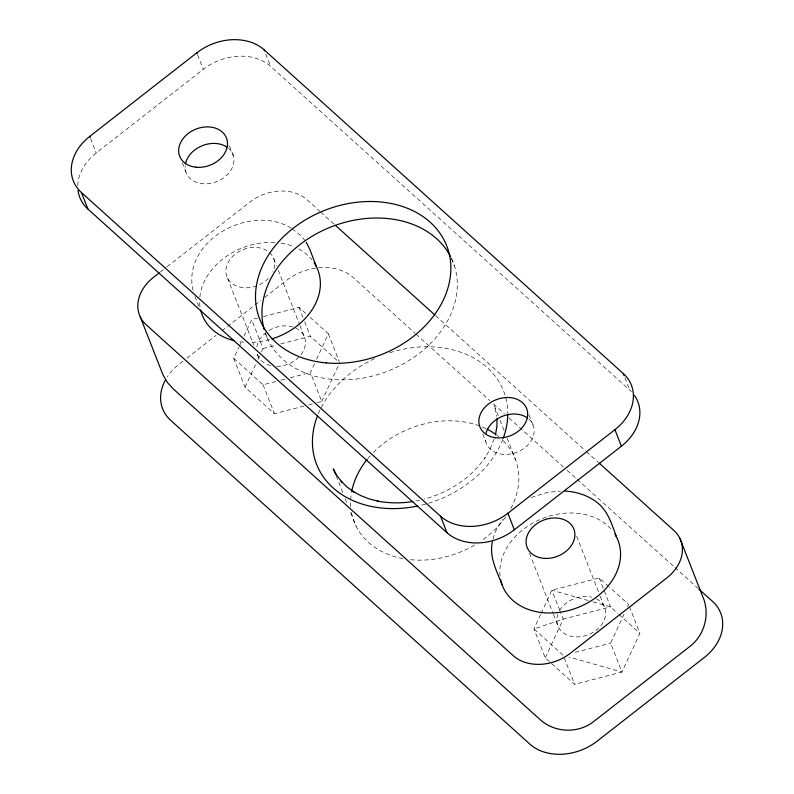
<?xml version="1.0" encoding="UTF-8"?>
<svg xmlns="http://www.w3.org/2000/svg" width="794" height="794" viewBox="0 0 794 794"><rect width="100%" height="100%" fill="white"/><g stroke="black" fill="none" stroke-linecap="round" stroke-linejoin="round"><path stroke-width="0.6" stroke-dasharray="3.97 2.98" d="M493.114 539.116C494.702 531.861 498.453 525.35 502.731 519.355M494.196 438.943L489.511 450.317L484.707 458.297L485.213 457.533C470.792 478.167 448.451 492.707 424.224 499.069M304.003 406.062L274.426 413.714L245.058 387.244L233.724 358.332L238.855 347.266M239.371 346.164L241.932 340.626M243.986 336.199L251.688 319.605L257.603 318.076M245.058 387.244L255.827 364.009M257.881 359.583L260.958 352.943M261.474 351.841L263.012 348.516L251.688 319.605M317.014 402.687L321.749 401.466L310.424 372.555L314.523 363.702M316.578 359.275L328.379 333.837L309.104 316.459M321.749 401.466L339.703 362.739M540.595 614.546L533.925 628.927L545.25 657.839L550.758 662.801M541.111 613.434L551.88 590.21L599.202 577.963L608.383 586.23M545.25 657.839L563.214 619.121L560.157 611.33M551.681 663.625L574.618 684.309L621.95 672.061L610.616 643.15L623.955 614.387M627.548 606.646L628.57 604.433L609.296 587.054M629.444 606.656L639.904 633.344L621.95 672.061L569.159 657.065M77.762 185.667A49.317 38.052 -21.4 0 1 96.243 152.914L203.294 69.326A49.317 38.052 -21.4 0 1 270.615 66.368L629.751 390.092A49.317 38.052 -21.4 0 1 631.448 391.74M160.289 272.054L166.125 267.499M167.097 266.734L249.792 202.172A41.844 32.286 -21.4 0 1 306.921 199.651L319.793 211.264M182.967 361.23L179.067 364.267A49.317 38.052 -21.4 0 0 167.286 376.892M186.858 358.193L216.057 335.396M221.893 330.83L254.011 305.759M254.983 305.005L260.819 300.44M264.72 297.403L286.128 280.689A49.317 38.052 -21.4 0 1 353.449 277.721L415.143 333.331M531.255 497.501L547.413 492.369L560.604 491.109M263.519 316.548L299.01 307.357L308.191 315.635M263.012 348.516L276.024 345.152M280.758 343.931L310.335 336.269L338.79 361.915M233.724 358.332L263.092 384.802L276.113 381.438M280.838 380.207L285.572 378.986M290.306 377.755L310.424 372.555M308.737 404.831L312.28 403.918M575.124 652.34L610.616 643.15M419.698 500.2L414.011 501.292M588.245 600.542L551.88 590.21L559.72 610.219M592.939 601.872L610.536 606.874L617.881 613.484M291.239 228.176C249.812 202.778 179.543 241.852 193.627 292.668M292.172 228.761L301.402 236.076L304.807 240.403M320.716 212.087L334.502 224.523M435.658 315.704L585.545 450.813M586.468 451.637L598.418 462.416M416.066 334.165L489.729 400.573M493.411 403.888L504.468 413.853M509.073 418.001L563.403 466.971M567.085 470.296L576.295 478.593M577.218 479.427L673.908 566.579M674.821 567.412L697.847 588.165M618.794 614.318L639.904 633.344M336.199 475.834L342.988 493.054M345.251 498.801L347.067 503.396M350.69 512.577L356.129 526.353M498.255 415.639L494.265 405.456L496.637 416.294M500.031 420.165L504.021 430.348M507.128 438.278L515.554 459.776M194.917 296.38L198.887 306.524M624.898 377.696L629.751 390.092M599.202 577.963L610.536 606.874L563.214 619.121L533.925 628.927L563.293 655.397L574.618 684.309M576.682 536.218L599.748 595.073M600.195 596.225L604.72 607.767M528.933 414.686L533.687 426.805M451.419 258.209L454.446 265.921M482.792 433.961L485.819 441.672M529.489 553.239L553.011 613.246M553.458 614.407L558.43 627.101M265.762 53.972L270.615 66.368M328.379 333.837L339.266 361.627M299.01 307.357L302.931 317.372M304.678 321.818L310.335 336.269M197.627 54.875L203.294 69.326M229.476 145.838L233.367 155.753M273.771 258.695L276.481 265.623M278.297 270.238L299.546 324.478M300.003 325.629L304.519 337.172M265.543 333.669L267.697 339.177M182.292 162.71L185.746 171.524M227.481 278.029L253.713 344.963M257.335 354.193L258.239 356.496M263.092 384.802L274.426 413.714M90.576 138.454L96.243 152.914M256.889 346.72A25.11 19.374 -21.4 0 1 284.917 325.858A25.11 19.374 -21.4 0 1 305.104 346.015A25.11 19.374 -21.4 0 1 276.511 366.312M270.605 365.597A25.11 19.374 -21.4 0 1 257.097 353.419M268.412 278.337A25.11 19.374 -21.4 0 1 228.037 279.031A25.11 19.374 -21.4 0 1 250.001 247.738A25.11 19.374 -21.4 0 1 272.799 272.084M596.383 598.845A25.11 19.374 -21.4 0 1 602.06 624.074A25.11 19.374 -21.4 0 1 571.015 636.252A25.11 19.374 -21.4 0 1 558.023 613.891M559.641 610.546A25.11 19.374 -21.4 0 1 591.689 597.157M500.051 575.948A62.071 47.898 -21.4 0 1 541.776 518.78A62.071 47.898 -21.4 0 1 612.154 530.352M389.794 352.715A100.421 77.494 -21.4 0 1 507.793 412.92M502.791 439.38A100.421 77.494 -21.4 0 1 420.095 505.49M318.344 413.714A100.421 77.494 -21.4 0 1 375.314 358.302M269.742 339.564A62.071 47.898 -21.4 0 1 249.336 342.403M243.788 342.174A62.071 47.898 -21.4 0 1 237.714 341.38M199.999 306.514A62.071 47.898 -21.4 0 1 199.641 301.799M199.85 296.996A62.071 47.898 -21.4 0 1 274.992 242.517M281.106 243.192A62.071 47.898 -21.4 0 1 293.621 246.606M298.743 248.998A62.071 47.898 -21.4 0 1 311.963 259.757M503.198 440.69A86.477 66.726 -21.4 0 1 510.611 509.014M505.56 517.152A86.477 66.726 -21.4 0 1 481.591 540.615M474.455 545.15A86.477 66.726 -21.4 0 1 408.682 559.482M402.905 558.599A86.477 66.726 -21.4 0 1 351.464 512.408M350.74 506.711A86.477 66.726 -21.4 0 1 351.474 492.667M367.959 458.416A86.477 66.726 -21.4 0 1 370.193 455.825M373.349 452.461A86.477 66.726 -21.4 0 1 486.146 428.71M496.915 435.251A86.477 66.726 -21.4 0 1 498.811 436.73M528.933 419.123A25.11 19.374 -21.4 0 1 517.718 451.905A25.11 19.374 -21.4 0 1 485.333 437.742M451.607 258.695A100.421 77.494 -21.4 0 1 388.633 370.798A100.421 77.494 -21.4 0 1 265.206 333.004M228.454 148.28A25.11 19.374 -21.4 0 1 216.951 181.538A25.11 19.374 -21.4 0 1 185.191 165.777"/><path stroke-width="1.19" d="M497.064 418.359L496.865 426.577L495.476 434.894M492.349 541.826C488.965 557.011 496.915 571.352 502.185 585.019M634.485 395.422A49.317 38.052 -21.4 0 1 621.394 446.208L514.343 529.787A49.317 38.052 -21.4 0 1 447.022 532.754L87.886 209.03L81.415 192.505A49.317 38.052 -21.4 0 1 89.772 136.389L196.823 52.811A49.317 38.052 -21.4 0 1 264.144 49.843L623.28 373.567L624.084 375.631M159.316 272.818L153.48 277.374A41.844 32.286 -21.4 0 0 146.394 324.984L513.301 655.715A41.844 32.286 -21.4 0 0 570.42 653.204L666.742 578.002A41.844 32.286 -21.4 0 0 673.828 530.392L599.341 463.249M81.415 192.505L440.551 516.229A49.317 38.052 -21.4 0 0 507.872 513.271L614.923 429.683A49.317 38.052 -21.4 0 0 623.28 373.567M412.87 501.471C401.109 503.535 389 503.227 377.279 501.054L378.143 501.252L369.081 498.87L360.615 495.545L352.864 491.337L353.896 491.972L347.047 486.98L341.102 481.233L342.016 482.216L337.113 475.834L333.262 468.877L335.743 474.693M564.961 491.059C576.047 491.704 587.094 495.059 596.086 501.699C607.807 510.016 611.886 524.457 616.61 537.23M335.425 225.347L434.735 314.871M698.77 588.999L712.585 601.445A49.317 38.052 -21.4 0 1 704.228 657.561L597.167 741.139A49.317 38.052 -21.4 0 1 529.856 744.107L170.72 420.383A49.317 38.052 -21.4 0 1 165.579 379.721M306.276 242.329L309.809 249.346L316.409 266.635M679.982 538.58L702.65 596.403C710.263 613.335 704.953 634.684 690.323 646.088L594.011 721.289C578.727 733.636 555.185 733.011 540.525 719.969L173.618 389.239L167.494 382.589L162.889 374.619L140.23 316.796M614.923 429.683L621.394 446.208M507.872 513.271L514.343 529.787M264.144 49.843L264.551 50.876M440.551 516.229L447.022 532.754M196.823 52.811L197.23 53.843M89.772 136.389L90.169 137.422M614.893 534.183A62.071 47.898 -21.4 0 1 577.933 607.479A62.071 47.898 -21.4 0 1 500.587 579.422M314.057 262.596A62.071 47.898 -21.4 0 1 271.985 338.909M234.19 340.646A62.071 47.898 -21.4 0 1 200.644 309.958M351.692 491.486A86.477 66.726 -21.4 0 1 367.175 459.379M487.169 429.217A86.477 66.726 -21.4 0 1 495.952 434.536M507.793 414.061A100.421 77.494 -21.4 0 1 503.227 438.228M417.773 505.996A100.421 77.494 -21.4 0 1 317.421 415.996M87.886 209.03A49.317 38.052 -21.4 0 1 78.04 190.639M485.859 433.584A25.11 19.374 -21.4 0 1 503.098 416.036A25.11 19.374 -21.4 0 1 527.454 417.942M264.213 329.788A100.421 77.494 -21.4 0 1 331.386 226.786A100.421 77.494 -21.4 0 1 450.645 256.74M185.488 163.723A25.11 19.374 -21.4 0 1 202.192 145.719A25.11 19.374 -21.4 0 1 226.846 147.059M544.873 558.41A25.11 19.374 -21.4 0 0 573.883 529.092A25.11 19.374 -21.4 0 0 532.724 527.127A25.11 19.374 -21.4 0 0 544.873 558.41M495.506 437.722A25.11 19.374 -21.4 0 0 527.206 410.28A25.11 19.374 -21.4 0 0 487.109 405.139A25.11 19.374 -21.4 0 0 495.506 437.722M326.215 362.908A100.421 77.494 -21.4 0 0 447.965 249.395A100.421 77.494 -21.4 0 0 285.344 234.945A100.421 77.494 -21.4 0 0 326.215 362.908M195.88 167.197A25.11 19.374 -21.4 0 0 226.886 139.228A25.11 19.374 -21.4 0 0 186.471 134.93A25.11 19.374 -21.4 0 0 195.88 167.197"/></g></svg>
